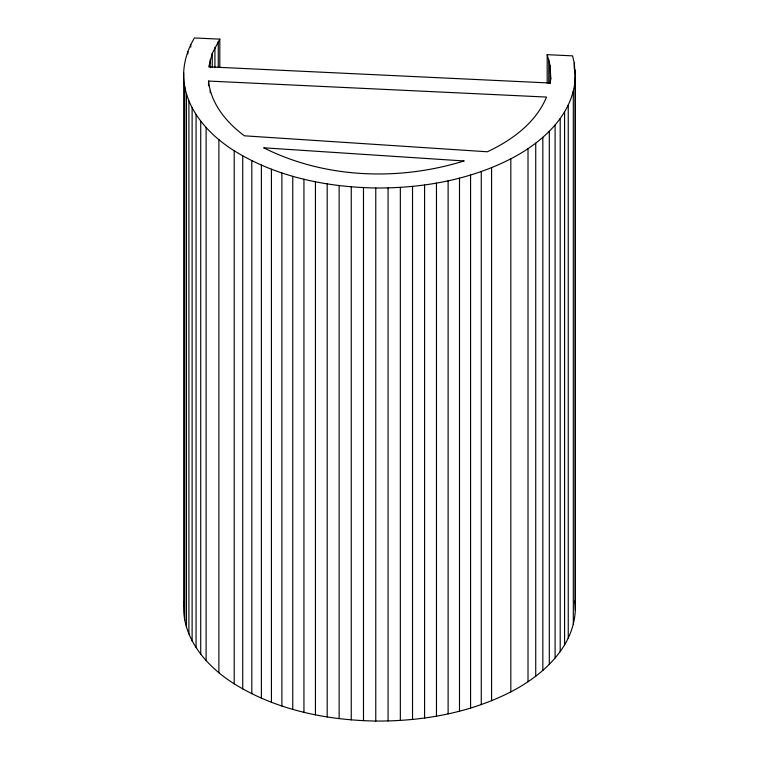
<?xml version="1.0" encoding="UTF-8"?>
<svg xmlns="http://www.w3.org/2000/svg" width="759" height="759" viewBox="0 0 759 759"><rect width="100%" height="100%" fill="white"/><g stroke="black" fill="none" stroke-linecap="round" stroke-linejoin="round"><path stroke-width="1.14" d="M547.182 83.092L547.182 54.667L572.552 55.862L574.25 62.902L575.322 77.086L575.322 610.151C573.605 647.806 542.163 675.69 510.826 691.885C469.299 713.118 422.118 721.325 375.771 721.05C326.655 720.187 276.342 710.035 234.199 683.812C207.397 667.009 182.682 639.315 183.678 605.843L183.678 72.779C184.143 60.473 188.147 48.5 194.418 37.95L219.806 39.155L219.806 67.579M183.678 605.843L184.029 601.783M575.322 77.086C573.605 114.751 542.163 142.626 510.826 158.821C469.299 180.063 422.118 188.26 375.771 187.995C326.655 187.131 276.342 176.98 234.199 150.756C207.397 133.954 182.682 106.26 183.678 72.779M550.787 78.044L550.247 83.025L208.753 66.849L212.254 53.348L219.806 39.155M208.535 81.052L546.508 97.067C535.863 122.854 511.87 140.263 487.344 151.772L244.426 135.814C226.618 122.683 210.879 103.793 208.535 81.052L208.535 85.795M547.182 54.667L550.114 65.625L550.787 78.936M574.905 601.024L575.322 610.151M575.17 69.989L575.17 603.044M574.25 62.902L574.25 68.822M573.311 91.241L573.311 624.296M568.244 105.14L568.244 638.196M564.582 111.924L564.582 644.979M560.199 118.556L560.199 651.611M555.095 125.017L555.095 658.081M550.114 65.625L550.114 83.395M549.307 131.288L549.307 664.343M548.766 59.458L548.766 83.148M542.837 137.332L542.837 670.387M535.731 143.128L535.731 676.193M528.008 148.66L528.008 681.715M510.826 158.821L510.826 691.885M491.585 167.663L491.585 700.728M481.272 171.543L481.272 704.608M470.571 175.044L470.571 708.1M459.499 178.147L459.499 711.211M448.114 180.841L448.114 713.906M436.463 183.128L436.463 716.183M424.585 184.978L424.585 718.033M412.526 186.391L412.526 719.447M400.344 187.369L400.344 720.424M388.077 187.9L388.077 720.965M375.771 187.995L375.771 721.05M363.485 187.634L363.485 720.689M351.256 186.828L351.256 719.893M339.14 185.585L339.14 718.64M327.186 183.906L327.186 716.961M315.44 181.79L315.44 714.855M303.942 179.257L303.942 712.321M292.746 176.316L292.746 709.371M281.893 172.967L281.893 706.031M271.428 169.238L271.428 702.293M261.381 165.13L261.381 698.195M251.808 160.671L251.808 693.735M242.728 155.88L242.728 688.935M234.199 150.756L234.199 683.812M218.886 139.647L218.886 672.702M218.26 41.422L218.26 67.485M214.93 47.333L214.93 67.466M212.254 53.348L212.254 67.57M210.234 59.458L210.234 67.75M210.234 90.416L210.234 92.778M206.106 127.512L206.106 660.567M200.727 121.127L200.727 654.182M196.059 114.552L196.059 647.607M192.112 107.825L192.112 640.881M190.756 44.734L190.756 47.105M188.906 100.966L188.906 634.021M187.843 51.631L187.843 54.003M186.448 94.002L186.448 627.067M184.75 86.972L184.75 620.027M464.024 160.965C398.921 181.154 325.061 178.65 263.667 147.796L464.024 160.965"/></g></svg>
